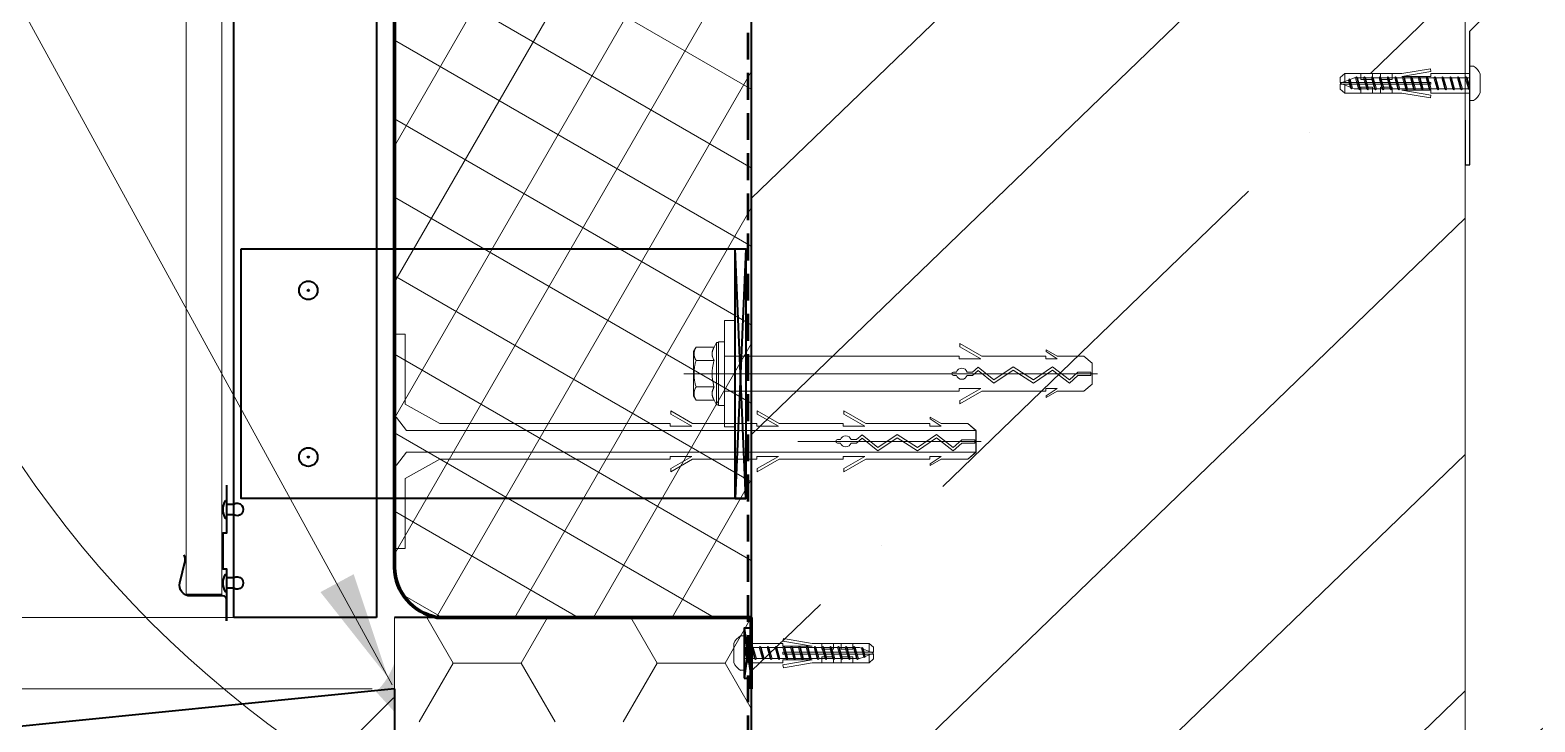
# Model space of a CAD drawing. Header units: millimetres. Extents: x -3689 to 3021565, y -698052 to -604547.
# Drawn here: x 2756432 to 2756853.5, y -675888.6 to -675694.8 of the extents above; entities that cross this region are included whole.
import ezdxf

# ---------------------------------------------------------------- set-up
doc = ezdxf.new("R2010")
doc.units = ezdxf.units.MM
doc.linetypes.add('DASHED2', pattern=[0.375, 0.25, -0.125])
doc.layers.get('0').update_dxf_attribs({"lineweight": 0})
for name, color, linetype, lineweight in [('_PP_Hatch', 9, 'Continuous', 9), ('_PP_Primary Line Continuous', 3, 'Continuous', 40), ('_Выноска', 7, 'Continuous', 15), ('Аннотация', 7, 'Continuous', 20), ('гидроветрозащита', 10, 'Continuous', 70), ('Гидроизоляция монолита', 30, 'DASHED2', 50), ('Стены сечение', 7, 'Continuous', 40), ('Штрих Мин. Вата', 40, 'Continuous', 15)]:
    doc.layers.add(name, color=color, linetype=linetype, lineweight=lineweight)
doc.layers.add('S-METL', color=14, linetype='Continuous')
doc.layers.add('S-WALL-PATT', color=181, linetype='Continuous')

# ---------------------------------------------------------------- blocks, each defined once
blk = doc.blocks.new('*U670')
at = {"color": 7}
for points in [[(-60.61, -10.61), (-50, 0)], [(-50, 0), (100.39, 0)], [(111, -10.61), (100.39, 0)], [(-80.61, -11.61), (-90.61, -11.61), (-90.61, -10.61), (-60.61, -10.61)], [(131, -11.61), (141, -11.61), (141, -10.61), (111, -10.61)]]:
    blk.add_lwpolyline(points, dxfattribs=at)
blk = doc.blocks.new('шуруп 4х40')
at = {"color": 0}
for p, q in [((-1.13, 5.33), (0, 5.33)), ((0, -5.33), (0, 5.33)), ((-3.23, -2.91), (-3.23, 2.91)), ((0, 1.92), (0.08, 2)), ((0.79, -1.73), (0, 1.1)), ((1.1, -2), (0.08, 2)), ((0.08, 2), (0.39, 1.73)), ((1.36, -1.73), (0.39, 1.73)), ((2.26, 1.73), (0.39, 1.73)), ((2.26, 1.73), (2.52, 2)), ((3.23, -1.73), (2.26, 1.73)), ((3.54, -2), (2.52, 2)), ((2.52, 2), (2.83, 1.73)), ((3.8, -1.73), (2.83, 1.73)), ((2.83, 1.73), (4.66, 1.73)), ((4.66, 1.73), (4.92, 2)), ((5.63, -1.73), (4.66, 1.73)), ((5.94, -2), (4.92, 2)), ((4.92, 2), (5.23, 1.73)), ((6.2, -1.73), (5.23, 1.73)), ((5.23, 1.73), (7.09, 1.73)), ((7.09, 1.73), (7.35, 2)), ((8.06, -1.73), (7.09, 1.73)), ((8.37, -2), (7.35, 2)), ((7.35, 2), (7.66, 1.73)), ((8.63, -1.73), (7.66, 1.73)), ((9.53, 1.73), (7.66, 1.73)), ((9.53, 1.73), (9.78, 2)), ((10.5, -1.73), (9.53, 1.73)), ((10.81, -2), (9.78, 2)), ((9.78, 2), (10.09, 1.73)), ((11.06, -1.73), (10.09, 1.73)), ((11.96, 1.73), (10.09, 1.73)), ((11.96, 1.73), (12.22, 2)), ((12.93, -1.73), (11.96, 1.73)), ((13.24, -2), (12.22, 2)), ((12.22, 2), (12.53, 1.73)), ((13.5, -1.73), (12.53, 1.73)), ((12.53, 1.73), (14.36, 1.73)), ((14.36, 1.73), (14.62, 2)), ((15.33, -1.73), (14.36, 1.73)), ((15.64, -2), (14.62, 2)), ((14.62, 2), (14.93, 1.73)), ((15.9, -1.73), (14.93, 1.73)), ((14.93, 1.73), (16.79, 1.73)), ((16.79, 1.73), (17.05, 2)), ((17.77, -1.73), (16.79, 1.73)), ((18.08, -2), (17.05, 2)), ((17.05, 2), (17.36, 1.73)), ((18.33, -1.73), (17.36, 1.73)), ((19.19, 1.73), (17.36, 1.73)), ((19.19, 1.73), (19.45, 2)), ((20.17, -1.73), (19.19, 1.73)), ((20.48, -2), (19.45, 2)), ((19.45, 2), (19.76, 1.73)), ((20.73, -1.73), (19.76, 1.73)), ((21.63, 1.73), (19.76, 1.73)), ((21.63, 1.73), (21.89, 2)), ((22.6, -1.73), (21.63, 1.73)), ((22.91, -2), (21.89, 2)), ((21.89, 2), (22.2, 1.73)), ((23.17, -1.73), (22.2, 1.73)), ((24.03, 1.73), (22.2, 1.73)), ((24.03, 1.73), (24.29, 2)), ((25, -1.73), (24.03, 1.73)), ((25.31, -2), (24.29, 2)), ((24.29, 2), (24.6, 1.73)), ((25.57, -1.73), (24.6, 1.73)), ((26.46, 1.73), (24.6, 1.73)), ((26.46, 1.73), (26.72, 2)), ((27.43, -1.73), (26.46, 1.73)), ((27.74, -2), (26.72, 2)), ((26.72, 2), (27.03, 1.73)), ((28, -1.73), (27.03, 1.73)), ((28.86, 1.73), (27.03, 1.73)), ((28.86, 1.73), (29.12, 2)), ((29.83, -1.73), (28.86, 1.73)), ((30.14, -2), (29.12, 2)), ((29.12, 2), (29.43, 1.73)), ((30.4, -1.73), (29.43, 1.73)), ((29.43, 1.73), (31.26, 1.73)), ((31.26, 1.73), (31.52, 2)), ((32.23, -1.73), (31.26, 1.73)), ((32.54, -2), (31.52, 2)), ((31.52, 2), (31.83, 1.73)), ((32.8, -1.73), (31.83, 1.73)), ((31.83, 1.73), (33.76, 1.73)), ((33.76, 1.73), (34.02, 2)), ((34.73, -1.73), (33.76, 1.73)), ((35.04, -2), (34.02, 2)), ((34.02, 2), (34.33, 1.73)), ((35.3, -1.73), (34.33, 1.73)), ((34.33, 1.73), (35.67, 1.73)), ((36.25, 1.5), (35.67, 1.73)), ((36.52, 1.68), (36.25, 1.5)), ((36.95, -1.22), (36.25, 1.5)), ((37.25, -1.39), (36.52, 1.68)), ((36.91, 1.24), (36.52, 1.68)), ((37.44, -1.02), (36.91, 1.24)), ((40, 0), (36.91, 1.24)), ((37.44, -1.02), (40, 0)), ((0, -1.73), (0.79, -1.73)), ((0.79, -1.73), (1.1, -2)), ((1.36, -1.73), (1.1, -2)), ((1.36, -1.73), (3.23, -1.73)), ((3.23, -1.73), (3.54, -2)), ((3.8, -1.73), (3.54, -2)), ((3.8, -1.73), (5.63, -1.73)), ((5.63, -1.73), (5.94, -2)), ((6.2, -1.73), (5.94, -2)), ((6.2, -1.73), (8.06, -1.73)), ((8.06, -1.73), (8.37, -2)), ((8.63, -1.73), (8.37, -2)), ((8.63, -1.73), (10.5, -1.73)), ((10.5, -1.73), (10.81, -2)), ((11.06, -1.73), (10.81, -2)), ((11.06, -1.73), (12.93, -1.73)), ((12.93, -1.73), (13.24, -2)), ((13.5, -1.73), (13.24, -2)), ((13.5, -1.73), (15.33, -1.73)), ((15.33, -1.73), (15.64, -2)), ((15.9, -1.73), (15.64, -2)), ((15.9, -1.73), (17.77, -1.73)), ((17.77, -1.73), (18.08, -2)), ((18.33, -1.73), (18.08, -2)), ((18.33, -1.73), (20.17, -1.73)), ((20.17, -1.73), (20.48, -2)), ((20.73, -1.73), (20.48, -2)), ((20.73, -1.73), (22.6, -1.73)), ((22.6, -1.73), (22.91, -2)), ((23.17, -1.73), (22.91, -2)), ((23.17, -1.73), (25, -1.73)), ((25, -1.73), (25.31, -2)), ((25.57, -1.73), (25.31, -2)), ((25.57, -1.73), (27.43, -1.73)), ((27.43, -1.73), (27.74, -2)), ((28, -1.73), (27.74, -2)), ((28, -1.73), (29.83, -1.73)), ((29.83, -1.73), (30.14, -2)), ((30.4, -1.73), (30.14, -2)), ((30.4, -1.73), (32.23, -1.73)), ((32.23, -1.73), (32.54, -2)), ((32.8, -1.73), (32.54, -2)), ((32.8, -1.73), (34.73, -1.73)), ((34.73, -1.73), (35.04, -2)), ((35.3, -1.73), (35.04, -2)), ((35.3, -1.73), (35.67, -1.73)), ((35.67, -1.73), (36.95, -1.22)), ((36.95, -1.22), (37.25, -1.39)), ((37.25, -1.39), (37.44, -1.02)), ((-1.13, -5.33), (0, -5.33))]:
    blk.add_line(p, q, dxfattribs=at)
for centre, start, end in [((1.84, 0.64), 122.3235, 155.8642), ((1.84, -0.64), 204.1358, 237.6765)]:
    blk.add_arc(centre, 5.56, start, end, dxfattribs=at)
blk = doc.blocks.new('дюбель 6х40')
for p, q in [((0, 3), (12, 3)), ((0, -3), (0, 3)), ((11.98, 3.63), (12.13, 4.52)), ((21, 2.11), (11.98, 3.63)), ((12, 3), (12, 2.1)), ((12, 2.1), (21, 2.1)), ((12, 0.3), (40, 0.3)), ((12, -0.3), (12, 0.3)), ((21, 3), (12.13, 4.52)), ((21, 3), (38.61, 3)), ((24.01, 1.2), (24.01, 3)), ((24.01, 1.2), (27.61, 1.2)), ((27.61, 1.2), (27.61, 3)), ((30.01, 1.2), (30.01, 3)), ((30.01, 1.2), (33.61, 1.2)), ((33.61, 1.2), (33.61, 3)), ((38.61, 3), (38.61, 0.3)), ((40, 1.8), (38.61, 3)), ((40, 1.8), (40, 0.3)), ((12, -3), (0, -3)), ((21, -2.11), (11.98, -3.63)), ((11.98, -3.63), (12.13, -4.52)), ((12, -0.3), (40, -0.3)), ((12, -2.1), (21, -2.1)), ((12, -3), (12, -2.1)), ((21, -3), (12.13, -4.52)), ((38.61, -3), (21, -3)), ((24.01, -1.2), (27.61, -1.2)), ((24.01, -1.2), (24.01, -3)), ((27.61, -1.2), (27.61, -3)), ((30.01, -1.2), (33.61, -1.2)), ((30.01, -1.2), (30.01, -3)), ((33.61, -1.2), (33.61, -3)), ((38.61, -0.3), (38.61, -3)), ((40, -1.8), (38.61, -3)), ((40, -0.3), (40, -1.8))]:
    blk.add_line(p, q)
blk = doc.blocks.new('*U669')
at = {"color": 7}
blk.add_blockref('шуруп 4х40', (0, 0), dxfattribs=at)
at = {"color": 4}
blk.add_blockref('дюбель 6х40', (0, 0), dxfattribs=at)

msp = doc.modelspace()

# ---------------------------------------------------------------- hatches: boundary and pattern name
msp.add_hatch(color=256).paths.add_polyline_path([(2756532.2055, -675876.0878), (2756513.3115, -675852.1922), (2756522.6237, -675847.1711)], flags=0)
at = {"layer": 'S-WALL-PATT'}
h = msp.add_hatch(color=7, dxfattribs=at)
h.dxf.hatch_style = 1
edge = h.paths.add_edge_path()
edge.add_line((2756528.9064, -675880.1231), (2756533.9064, -675885.6086))
edge.add_line((2756533.9064, -675885.6086), (2756534.0159, -675872.0478))
edge.add_arc((2756514.4526, -675865.3234), 20.6868, 314.322603, 341.030949, ccw=False)

# ---------------------------------------------------------------- linework, layer by layer
msp.add_line((2756533.3565, -675878.1906), (2756287.7083, -675429.4346))
at = {"color": 7, "ltscale": 5}
for p, q in [((2756617.8431, -675784.7634), (2756618.5294, -675783.5747)), ((2756617.8431, -675797.2563), (2756617.8431, -675784.7634)), ((2756623.5958, -675783.5747), (2756618.5294, -675783.5747)), ((2756624.2821, -675782.2869), (2756623.5958, -675783.5747)), ((2756624.2821, -675782.2869), (2756624.2821, -675799.7329)), ((2756623.5958, -675787.2923), (2756618.5294, -675787.2923)), ((2756623.5958, -675794.7275), (2756618.5294, -675794.7275)), ((2756617.8431, -675797.2563), (2756618.5294, -675798.4451)), ((2756623.5958, -675798.4451), (2756618.5294, -675798.4451)), ((2756624.2821, -675799.7329), (2756623.5958, -675798.4451))]:
    msp.add_line(p, q, dxfattribs=at)
at = {"color": 7}
for p, q in [((2756624.7774, -675782.2869), (2756624.2821, -675782.2869)), ((2756624.7774, -675799.7329), (2756624.2821, -675799.7329)), ((2756697.0086, -675812.9116), (2756697.0086, -675807.0074)), ((2756698.4428, -675809.9595), (2756647.0086, -675809.9595)), ((2756663.4472, -675810.4303), (2756662.4918, -675810.4303)), ((2756696.6164, -675810.4303), (2756696.6164, -675809.5009)), ((2756617.321, -675814.1749), (2756611.4161, -675817.5841)), ((2756617.5312, -675814.9595), (2756611.4161, -675818.4901)), ((2756647.0086, -675814.9595), (2756659.7763, -675814.9595)), ((2756665.8427, -675814.1749), (2756659.9378, -675817.5841)), ((2756666.0529, -675814.9595), (2756659.9378, -675818.4901)), ((2756666.0529, -675814.9595), (2756684.0372, -675814.9595)), ((2756684.0372, -675814.9595), (2756684.0372, -675814.1749)), ((2756684.0372, -675814.1749), (2756687.1755, -675814.1749)), ((2756687.1755, -675814.1749), (2756684.1179, -675816.2718)), ((2756687.1755, -675814.9595), (2756684.1179, -675816.7248)), ((2756687.1755, -675814.9595), (2756694.6549, -675814.9595)), ((2756697.0086, -675812.9981), (2756694.6549, -675814.9595)), ((2756611.4161, -675818.4901), (2756611.4161, -675817.5723)), ((2756659.9378, -675818.4901), (2756659.9378, -675817.5723)), ((2756684.1179, -675816.7248), (2756684.1179, -675816.2659))]:
    msp.add_line(p, q, dxfattribs=at)
at = {"color": 7, "ltscale": 3}
msp.add_line((2756624.7774, -675782.2869), (2756624.7774, -675799.7329), dxfattribs=at)
at = {"color": 7, "ltscale": 7}
for p, q in [((2756626.5368, -675786.0964), (2756692.2763, -675786.0964)), ((2756698.5529, -675786.0964), (2756692.4378, -675782.5658)), ((2756692.4378, -675782.5658), (2756692.4378, -675783.4835)), ((2756698.3427, -675786.881), (2756692.4378, -675783.4718)), ((2756698.5529, -675786.0964), (2756716.5372, -675786.0964)), ((2756698.5529, -675786.0964), (2756716.5372, -675786.0964)), ((2756716.5372, -675786.0964), (2756716.5372, -675786.881)), ((2756719.6755, -675786.0964), (2756716.6179, -675784.3311)), ((2756716.6179, -675784.3311), (2756716.6179, -675784.79)), ((2756719.6755, -675786.881), (2756716.6179, -675784.7841)), ((2756716.5372, -675786.881), (2756719.6755, -675786.881)), ((2756695.9472, -675791.4806), (2756694.9918, -675791.4806)), ((2756626.5368, -675795.9234), (2756692.2763, -675795.9234)), ((2756698.3427, -675795.1388), (2756692.4378, -675798.548)), ((2756698.5529, -675795.9234), (2756692.4378, -675799.454)), ((2756692.4378, -675799.454), (2756692.4378, -675798.5362)), ((2756698.5529, -675795.9234), (2756716.5372, -675795.9234)), ((2756716.5372, -675795.9234), (2756716.5372, -675795.1388)), ((2756716.5372, -675795.1388), (2756719.6755, -675795.1388)), ((2756719.6755, -675795.1388), (2756716.6179, -675797.2357)), ((2756719.6755, -675795.9234), (2756716.6179, -675797.6887)), ((2756716.6179, -675797.6887), (2756716.6179, -675797.2298)), ((2756617.5312, -675814.9595), (2756635.5155, -675814.9595)), ((2756641.5818, -675814.1749), (2756635.6769, -675817.5841)), ((2756641.7921, -675814.9595), (2756635.6769, -675818.4901)), ((2756641.7921, -675814.9595), (2756659.7763, -675814.9595)), ((2756635.6769, -675818.4901), (2756635.6769, -675817.5723))]:
    msp.add_line(p, q, dxfattribs=at)
at = {"color": 9, "ltscale": 7}
for p, q in [((2756719.6755, -675786.0964), (2756727.1549, -675786.0964)), ((2756729.5086, -675788.0578), (2756727.1549, -675786.0964)), ((2756729.5086, -675793.9619), (2756729.5086, -675788.0578)), ((2756729.5086, -675793.9619), (2756727.1549, -675795.9234)), ((2756729.1164, -675791.4806), (2756729.1164, -675790.5513)), ((2756719.6755, -675795.9234), (2756727.1549, -675795.9234))]:
    msp.add_line(p, q, dxfattribs=at)
at = {"color": 9, "ltscale": 10}
msp.add_line((2756730.9428, -675791.0099), (2756615.1471, -675791.0099), dxfattribs=at)
at = {"color": 7, "ltscale": 5}
msp.add_lwpolyline([(2756626.5368, -675776.1505), (2756629.5086, -675776.1505), (2756629.5086, -675805.8692), (2756626.5368, -675805.8692)], close=True, dxfattribs=at)
at = {"color": 7}
for points in [[(2756611.4161, -675802.3467), (2756611.4161, -675801.4289), (2756617.5312, -675804.9595), (2756635.5155, -675804.9595), (2756635.5155, -675805.7441), (2756641.5818, -675805.7441), (2756635.6769, -675802.3349), (2756635.6769, -675801.4289), (2756641.7921, -675804.9595), (2756659.7763, -675804.9595), (2756659.7763, -675805.7441), (2756665.8427, -675805.7441), (2756659.9378, -675802.3349), (2756659.9378, -675801.4289), (2756666.0529, -675804.9595), (2756684.0372, -675804.9595), (2756684.0372, -675805.7441), (2756687.1755, -675805.7441), (2756684.1179, -675803.6531), (2756684.1179, -675803.1942), (2756687.1755, -675804.9595), (2756694.6549, -675804.9595), (2756696.9434, -675806.9595), (2756696.948, -675812.9595), (2756694.6549, -675814.9595), (2756687.1755, -675814.9595), (2756684.1179, -675816.7248), (2756684.1179, -675816.2659), (2756687.1755, -675814.1749), (2756684.0372, -675814.1749), (2756684.0372, -675814.9595), (2756666.0529, -675814.9595), (2756659.9378, -675818.4901), (2756659.9378, -675817.5841), (2756665.8427, -675814.1749), (2756659.7763, -675814.1749), (2756659.7763, -675814.9595), (2756641.7921, -675814.9595), (2756635.6769, -675818.4901), (2756635.6769, -675817.5723), (2756641.5818, -675814.1749), (2756635.5155, -675814.1749), (2756635.5155, -675814.9595), (2756617.5312, -675814.9595), (2756611.4161, -675818.4901), (2756611.4161, -675817.5723), (2756617.321, -675814.1749), (2756611.2546, -675814.1749), (2756611.2546, -675814.9595), (2756546.7233, -675814.9595), (2756537.0086, -675820.3393), (2756537.0086, -675839.9595), (2756534.0086, -675839.9595), (2756534.0086, -675779.9595), (2756537.0086, -675779.9595), (2756537.0086, -675799.5797), (2756546.7233, -675804.9595), (2756611.2546, -675804.9595), (2756611.2546, -675805.7441), (2756617.321, -675805.7441), (2756611.4161, -675802.3349)], [(2756647.0086, -675804.9595), (2756659.7763, -675804.9595), (2756659.7763, -675805.7441), (2756665.8427, -675805.7441), (2756659.9378, -675802.3349)], [(2756666.0529, -675804.9595), (2756659.9378, -675801.4289), (2756659.9378, -675802.3467)], [(2756696.948, -675812.9595), (2756537.4358, -675812.9595), (2756534.6484, -675816.6101), (2756534.6484, -675816.6101), (2756534.0086, -675816.6101), (2756534.0086, -675803.309), (2756534.6484, -675803.309), (2756534.6484, -675803.309), (2756537.4358, -675806.9595), (2756696.9434, -675806.9595)], [(2756684.0372, -675804.9595), (2756666.0529, -675804.9595), (2756684.0372, -675804.9595), (2756684.0372, -675805.7441), (2756687.1755, -675805.7441), (2756684.1179, -675803.6472)], [(2756697.0086, -675806.9209), (2756694.6549, -675804.9595), (2756687.1755, -675804.9595), (2756684.1179, -675803.1942), (2756684.1179, -675803.6531)], [(2756658.9664, -675809.4888), (2756658.144, -675809.4888)], [(2756658.9664, -675810.4303), (2756658.144, -675810.4303)], [(2756696.6164, -675809.5009), (2756692.9378, -675809.5009), (2756690.5963, -675811.656), (2756685.8743, -675808.0312), (2756680.5278, -675811.656), (2756674.8301, -675808.0312), (2756669.4836, -675811.656), (2756665.0737, -675808.1092), (2756663.4472, -675809.4888), (2756661.9601, -675809.4888)], [(2756696.6164, -675810.4303), (2756692.9378, -675810.4303), (2756690.5963, -675812.5853), (2756685.8743, -675808.9605), (2756680.5278, -675812.5853), (2756674.8301, -675808.9605), (2756669.4836, -675812.5853), (2756665.0737, -675809.0385), (2756663.4472, -675810.4303), (2756661.9601, -675810.4303)], [(2756611.2546, -675814.9595), (2756611.2546, -675814.1749), (2756617.321, -675814.1749)], [(2756659.7763, -675814.9595), (2756659.7763, -675814.1749), (2756665.8427, -675814.1749)]]:
    msp.add_lwpolyline(points, dxfattribs=at)
at = {"color": 7, "ltscale": 7}
msp.add_lwpolyline([(2756624.7774, -675799.9255), (2756626.5368, -675799.9255), (2756626.5368, -675782.0943), (2756624.7774, -675782.0943)], close=True, dxfattribs=at)
for points in [[(2756692.2763, -675786.0964), (2756692.2763, -675786.881), (2756698.3427, -675786.881)], [(2756691.4664, -675790.5391), (2756690.644, -675790.5391)], [(2756691.4664, -675791.4806), (2756690.644, -675791.4806)], [(2756692.2763, -675795.9234), (2756692.2763, -675795.1388), (2756698.3427, -675795.1388)], [(2756617.5312, -675804.9595), (2756635.5155, -675804.9595), (2756617.5312, -675804.9595), (2756611.4161, -675801.4289), (2756611.4161, -675802.3467)], [(2756635.5155, -675804.9595), (2756635.5155, -675805.7441), (2756641.5818, -675805.7441), (2756635.6769, -675802.3349)], [(2756641.7921, -675804.9595), (2756659.7763, -675804.9595), (2756641.7921, -675804.9595), (2756635.6769, -675801.4289), (2756635.6769, -675802.3467)], [(2756635.5155, -675814.9595), (2756635.5155, -675814.1749), (2756641.5818, -675814.1749)]]:
    msp.add_lwpolyline(points, dxfattribs=at)
at = {"color": 9, "ltscale": 7}
for points in [[(2756729.1164, -675790.5513), (2756725.4378, -675790.5513), (2756723.0963, -675792.7064), (2756718.3743, -675789.0815), (2756713.0278, -675792.7064), (2756707.3301, -675789.0815), (2756701.9836, -675792.7064), (2756697.5737, -675789.1595), (2756695.9472, -675790.5391), (2756694.4601, -675790.5391)], [(2756729.1164, -675791.4806), (2756725.4378, -675791.4806), (2756723.0963, -675793.6357), (2756718.3743, -675790.0108), (2756713.0278, -675793.6357), (2756707.3301, -675790.0108), (2756701.9836, -675793.6357), (2756697.5737, -675790.0889), (2756695.9472, -675791.4806), (2756694.4601, -675791.4806)]]:
    msp.add_lwpolyline(points, dxfattribs=at)
at = {"color": 7, "ltscale": 7}
for centre, radius, start, end in [((2756692.9632, -675791.0099), 1.5691, 17.457603, 162.542397), ((2756690.644, -675791.0099), 0.4707, 90, 270), ((2756692.9632, -675791.0099), 1.5691, 197.457603, 342.542397)]:
    msp.add_arc(centre, radius, start, end, dxfattribs=at)
at = {"color": 7}
for centre, radius, start, end in [((2756658.144, -675809.9595), 0.4707, 90, 270), ((2756660.4632, -675809.9595), 1.5691, 17.457603, 162.542397), ((2756660.4632, -675809.9595), 1.5691, 197.457603, 342.542397)]:
    msp.add_arc(centre, radius, start, end, dxfattribs=at)
at = {"color": 7, "ltscale": 5}
for points in [[(2756618.5294, -675783.5747), (2756617.4562, -675785.4335), (2756618.5294, -675787.2923)], [(2756623.5958, -675787.2923), (2756622.5226, -675785.4335), (2756623.5958, -675783.5747)], [(2756618.5294, -675787.2923), (2756617.4562, -675791.0099), (2756618.5294, -675794.7275)], [(2756623.5958, -675794.7275), (2756622.5226, -675791.0099), (2756623.5958, -675787.2923)], [(2756618.5294, -675794.7275), (2756617.4562, -675796.5863), (2756618.5294, -675798.4451)], [(2756623.5958, -675798.4451), (2756622.5226, -675796.5863), (2756623.5958, -675794.7275)]]:
    msp.add_rational_spline(points, [1.31624349047, 1.51986706708, 1.31624349047], degree=2, dxfattribs=at)
at = {"layer": '_PP_Hatch', "ltscale": 10}
msp.add_line((2756634.0086, -675595.2696), (2756634.0086, -675995.2696), dxfattribs=at)
at = {"layer": '_PP_Hatch', "linetype": 'Continuous', "ltscale": 10}
for p, q in [((2756634.0086, -675808.1718), (2756834.0086, -675615.034)), ((2756634.0086, -675741.9653), (2756707.1296, -675671.3532)), ((2756634.0086, -675735.2696), (2756634.0086, -675685.2696)), ((2756687.6494, -675822.578), (2756773.2958, -675739.8703)), ((2756634.0086, -675940.5848), (2756834.0086, -675747.4471)), ((2756634.0086, -675825.2696), (2756634.0086, -675775.2696)), ((2756753.8156, -675891.0952), (2756834.0086, -675813.6537)), ((2756634.0086, -676072.9979), (2756834.0086, -675879.8602))]:
    msp.add_line(p, q, dxfattribs=at)
at = {"layer": '_PP_Hatch', "color": 7, "linetype": 'Continuous', "ltscale": 10}
for p, q in [((2756807.5544, -675706.7872), (2756834.0086, -675681.2406)), ((2756790.4251, -675723.3287), (2756790.4251, -675723.3287)), ((2756670.5201, -675839.1196), (2756670.5201, -675839.1196)), ((2756634.0086, -675874.3783), (2756653.3909, -675855.6611))]:
    msp.add_line(p, q, dxfattribs=at)
at = {"layer": '_PP_Hatch', "linetype": 'Continuous', "ltscale": 20}
msp.add_line((2756485.6432, -675929.9243), (2756533.7593, -675881.8083), dxfattribs=at)
at = {"layer": '_PP_Primary Line Continuous', "color": 217, "true_color": 0x93278f}
for p, q in [((2756489.0086, -675859.2696), (2756489.0086, -675546.2696)), ((2756529.0086, -675546.2696), (2756529.0086, -675859.2696)), ((2756529.0086, -675859.2696), (2756489.0086, -675859.2696))]:
    msp.add_line(p, q, dxfattribs=at)
at = {"layer": '_PP_Primary Line Continuous', "ltscale": 10}
for p, q in [((2756534.0086, -675595.2696), (2756534.0086, -675845.2696)), ((2756634.0086, -675595.2696), (2756634.0086, -675995.2696)), ((2756545.9494, -675859.2696), (2756634.0086, -675859.2696))]:
    msp.add_line(p, q, dxfattribs=at)
at = {"layer": '_PP_Primary Line Continuous'}
msp.add_line((2756634.0086, -675859.2696), (2756534.0086, -675859.2696), dxfattribs=at)
at = {"layer": '_PP_Primary Line Continuous', "color": 159, "true_color": 0x22346e}
msp.add_lwpolyline([(2756491.0643, -675756.0099), (2756632.5086, -675756.0099), (2756632.5086, -675826.0099), (2756491.0643, -675826.0099)], close=True, dxfattribs=at)
msp.add_lwpolyline([(2756632.5086, -675826.0099), (2756629.5086, -675826.0099), (2756629.5086, -675756.0099), (2756632.5086, -675756.0099), (2756629.5086, -675826.0099), (2756632.5086, -675826.0099), (2756629.5086, -675756.0099)], dxfattribs=at)
at = {"layer": '_PP_Primary Line Continuous', "color": 6}
msp.add_lwpolyline([(2756487.0086, -675822.2696), (2756487.0086, -675835.6793), (2756486.0086, -675835.6793), (2756486.0086, -675845.6793), (2756487.0086, -675845.6793), (2756487.0086, -675860.2696)], dxfattribs=at)
at = {"layer": '_PP_Primary Line Continuous', "color": 116, "true_color": 0x136734}
for points in [[(2756486.7551, -675826.5439), (2756487.0086, -675826.5439), (2756487.0086, -675827.5439), (2756489.0118, -675827.5439, -1.79508785), (2756489.0118, -675830.5439), (2756487.0086, -675830.5439), (2756487.0086, -675831.5439), (2756486.7551, -675831.5439, -0.29532048)], [(2756486.7551, -675847.1282), (2756487.0086, -675847.1282), (2756487.0086, -675848.1282), (2756489.0118, -675848.1282, -1.79508785), (2756489.0118, -675851.1282), (2756487.0086, -675851.1282), (2756487.0086, -675852.1282), (2756486.7551, -675852.1282, -0.29532048)]]:
    msp.add_lwpolyline(points, format="xyb", close=True, dxfattribs=at)
at = {"layer": '_PP_Primary Line Continuous', "color": 6}
msp.add_lwpolyline([(2756487.0086, -675860.2696), (2756487.0086, -675854.2696, 0.41421356), (2756486.0086, -675853.2696), (2756476.8209, -675853.2696, -0.48584714), (2756473.9057, -675849.5616), (2756475.3939, -675843.4339, 0.14428134), (2756475.3392, -675842.3045), (2756475.1343, -675841.7157)], format="xyb", dxfattribs=at)
at = {"layer": '_PP_Primary Line Continuous', "color": 7}
for points in [[(2756632.0086, -675876.2696), (2756634.0086, -675876.2696), (2756634.0086, -675862.2696), (2756632.0086, -675862.2696), (2756632.0086, -675876.2696)], [(2756632.0086, -675862.2696), (2756634.0086, -675876.2696), (2756634.0086, -675862.2696), (2756632.0086, -675876.2696)]]:
    msp.add_lwpolyline(points, dxfattribs=at)
for centre, radius in [((2756509.9192, -675767.6495), 2.6067), ((2756509.9192, -675767.6495), 0.2098), ((2756509.9192, -675814.3702), 2.6067), ((2756509.9192, -675814.3702), 0.2098)]:
    msp.add_circle(centre, radius, dxfattribs=at)
at = {"layer": '_PP_Primary Line Continuous', "ltscale": 10}
msp.add_arc((2756548.6518, -675844.8724), 14.6486, 181.55349, 259.369127, dxfattribs=at)
at = {"layer": '_Выноска'}
for p, q in [((2756527.7586, -675859.2696), (2756058.39, -675859.2696)), ((2756527.7586, -675879.2696), (2756058.39, -675879.2696)), ((2756527.7586, -675879.2696), (2756058.39, -675879.2696))]:
    msp.add_line(p, q, dxfattribs=at)
msp.add_circle((2756678.0617, -675648.6609), 300, dxfattribs=at)
at = {"layer": 'Аннотация', "color": 7}
for p, q in [((2756475.716, -675552.7567), (2756475.716, -675852.7567)), ((2756485.716, -675852.7567), (2756485.716, -675552.7567)), ((2756634.0086, -675859.2696), (2756634.0086, -675595.2696)), ((2756834.0086, -675995.2696), (2756834.0086, -675595.2696)), ((2756475.716, -675852.7567), (2756485.716, -675852.7567)), ((2756534.0086, -676295.2696), (2756534.0086, -675859.2696)), ((2756534.0086, -675859.2696), (2756634.0086, -675859.2696)), ((2756634.0086, -675859.2696), (2756634.0086, -676395.2696))]:
    msp.add_line(p, q, dxfattribs=at)
at = {"layer": 'гидроветрозащита'}
for p, q in [((2756534.0086, -675845.2696), (2756534.0086, -675555.2696)), ((2756634.0086, -675859.2696), (2756545.9494, -675859.2696)), ((2756634.0086, -675859.2696), (2756545.9494, -675859.2696))]:
    msp.add_line(p, q, dxfattribs=at)
at = {"layer": 'гидроветрозащита', "color": 7}
for p, q in [((2756534.0086, -675845.2696), (2756534.0086, -675555.2696)), ((2756634.0086, -675879.2696), (2756634.0086, -675859.2696)), ((2756634.0086, -675879.2696), (2756634.0086, -675859.2696))]:
    msp.add_line(p, q, dxfattribs=at)
at = {"layer": 'гидроветрозащита'}
msp.add_arc((2756548.6518, -675844.8724), 14.6486, 181.55349, 259.369127, dxfattribs=at)
at = {"layer": 'гидроветрозащита', "color": 7}
msp.add_arc((2756548.6518, -675844.8724), 14.6486, 181.55349, 259.369127, dxfattribs=at)
at = {"layer": 'Гидроизоляция монолита', "ltscale": 30}
msp.add_line((2756633.0086, -675594.2696), (2756633.0086, -676395.2696), dxfattribs=at)
at = {"layer": 'Стены сечение', "ltscale": 100}
for q in [(2756131.4019, -675919.8805), (2756534.0086, -676295.2696)]:
    msp.add_line((2756534.0086, -675879.2696), q, dxfattribs=at)
at = {"layer": 'Штрих Мин. Вата', "linetype": 'Continuous'}
for p, q in [((2756534.0086, -675727.2932), (2756610.2326, -675595.2696)), ((2756534.0086, -675765.3932), (2756632.2296, -675595.2696)), ((2756534.0086, -675803.4932), (2756634.0086, -675630.2882)), ((2756634.0086, -675711.314), (2756534.0086, -675653.579)), ((2756534.0086, -675841.5932), (2756634.0086, -675668.3882)), ((2756634.0086, -675733.3111), (2756534.0086, -675675.576)), ((2756634.0086, -675755.3081), (2756534.0086, -675697.5731)), ((2756545.8152, -675859.2437), (2756634.0086, -675706.4882)), ((2756634.0086, -675777.3051), (2756534.0086, -675719.5701)), ((2756634.0086, -675799.3022), (2756534.0086, -675741.5672)), ((2756567.7973, -675859.2696), (2756634.0086, -675744.5882)), ((2756634.0086, -675821.2992), (2756534.0086, -675763.5642)), ((2756589.7944, -675859.2696), (2756634.0086, -675782.6882)), ((2756623.5752, -675859.2696), (2756534.0086, -675807.5583)), ((2756611.7914, -675859.2696), (2756634.0086, -675820.7882)), ((2756585.4752, -675859.2696), (2756534.0086, -675829.5553)), ((2756547.3752, -675859.2696), (2756536.433, -675852.9521)), ((2756550.4706, -675872.0554), (2756543.0887, -675859.2696)), ((2756569.5207, -675872.0553), (2756576.9026, -675859.2696)), ((2756607.6206, -675872.0554), (2756600.2387, -675859.2696)), ((2756540.9457, -675888.5531), (2756550.4707, -675872.0553)), ((2756550.4708, -675872.0555), (2756569.5208, -675872.0555)), ((2756579.0456, -675888.5532), (2756569.5206, -675872.0554)), ((2756598.0957, -675888.5531), (2756607.6207, -675872.0553)), ((2756607.6208, -675872.0555), (2756626.6708, -675872.0555)), ((2756634.0086, -675884.7652), (2756626.6706, -675872.0554))]:
    msp.add_line(p, q, dxfattribs=at)
at = {"layer": 'Штрих Мин. Вата', "color": 7, "linetype": 'Continuous'}
for p, q in [((2756634.0086, -675843.2963), (2756534.0086, -675785.5613)), ((2756626.6707, -675872.0553), (2756634.0086, -675859.3457)), ((2756633.7884, -675859.2696), (2756634.0086, -675858.8882))]:
    msp.add_line(p, q, dxfattribs=at)

# ---------------------------------------------------------------- block references
at = {"layer": 'S-METL', "color": 7, "xscale": 1.25, "yscale": 1.25, "zscale": 1.25, "rotation": 270}
msp.add_blockref('*U670', (2756848.5169, -675556.273), dxfattribs=at)
at = {"layer": 'Аннотация', "color": 7, "xscale": 0.906249999999818, "yscale": 0.906249999999818, "zscale": 0.906249999999818, "rotation": 180}
msp.add_blockref('*U669', (2756835.2586, -675709.6664), dxfattribs=at)
at = {"layer": 'Аннотация', "color": 7, "xscale": 0.906249999999818, "yscale": 0.906249999999818, "zscale": 0.906249999999818}
msp.add_blockref('*U669', (2756632.0086, -675869.2696), dxfattribs=at)

doc.saveas('drawing.dxf')
